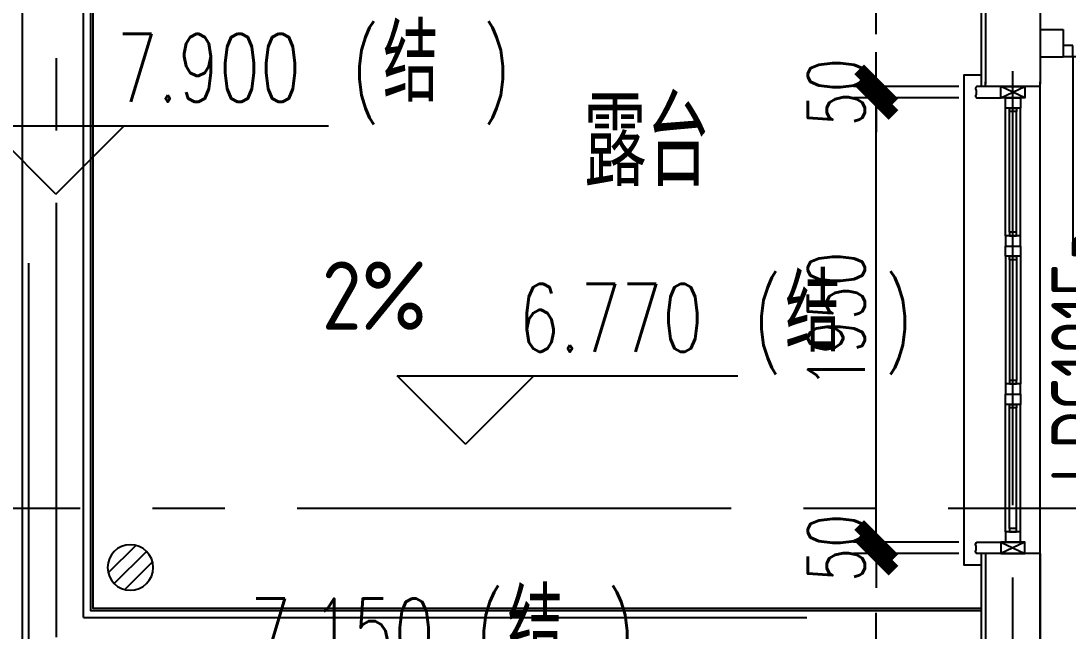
# Model space of a CAD drawing. Extents: x 296441 to 853063, y 459050 to 1117990.
# Drawn here: x 621743 to 626340, y 571787 to 574465 of the extents above; entities that cross this region are included whole.
import ezdxf

# ---------------------------------------------------------------- set-up
doc = ezdxf.new("R2010")
doc.units = 0
doc.header["$LTSCALE"] = 1000
for name, pattern in [('14-GRID$0$CENTER2', [28.575, 19.05, -3.175, 3.175, -3.175]), ('E2-E3-FL03$0$E1-FL03$0$HIDDEN', [0.375, 0.25, -0.125]), ('E2-E3-FL03$0$E1-FL03$0$HIDDEN2', [4.7625, 3.175, -1.5875])]:
    doc.linetypes.add(name, pattern=pattern)
for name, color, linetype in [('14-GRID$0$G-GRID', 9, '14-GRID$0$CENTER2'), ('C01-RISR-FL01-P$0$P-WSTW-EQPM', 4, 'Continuous'), ('DIM_ELEV', 3, 'Continuous'), ('DIM_SYMB', 3, 'Continuous'), ('DZ-TEXT-FL01$0$A-ROOM-IDEN', 4, 'Continuous'), ('E-TEXT-BS01-MI-14$0$A-WIND-IDEN', 33, 'Continuous'), ('E2-E3-FL03$0$A-WALL', 1, 'Continuous'), ('E2-E3-FL03$0$E1-FL03$0$A-DOOR-IDEN', 115, 'Continuous'), ('E2-E3-FL03$0$E1-FL03$0$A-OVLK', 140, 'Continuous'), ('E2-E3-FL03$0$E1-FL03$0$A-SECT-WIND', 155, 'Continuous'), ('E2-E3-FL03$0$E1-FL03$0$A-SECT-WOOD', 17, 'Continuous'), ('E2-E3-FL03$0$E1-FL03$0$A-SLAB-OTLN', 144, 'E2-E3-FL03$0$E1-FL03$0$HIDDEN'), ('E2-E3-FL03$0$E1-FL03$0$A-WALL', 1, 'Continuous'), ('E2-E3-FL03$0$E1-FL03$0$A-WALL-FNSH', 6, 'Continuous'), ('E2-E3-FL03$0$E1-FL03$0$A-WALL-INTR', 51, 'E2-E3-FL03$0$E1-FL03$0$HIDDEN2'), ('E2-E3-FL03$0$E1-FL03$0$G-XREF', 2, 'Continuous'), ('E2-E3-FL03$0$menchuangtao1$0$A-DETL-STONE', 42, 'Continuous'), ('E2-E3-FL03$0$menchuangtao1$0$A-WALL', 1, 'Continuous'), ('E2-E3-FL03$0$menchuangtao1$0$A_CUR_FRAME', 112, 'Continuous'), ('E_OTHER', 7, 'Continuous'), ('PUB_TEXT', 7, 'Continuous'), ('ZT1_Dim---标注---PM、LM、DY、JD', 252, 'Continuous')]:
    doc.layers.add(name, color=color, linetype=linetype)
doc.styles.add('_TCH_DIM', font='SIMPLEX', dxfattribs={"bigfont": 'GBCBIG'})
doc.styles.add('C01-RISR-FL01-P$0$hz', font='simplex', dxfattribs={"width": 0.7, "bigfont": 'hztxt'})
doc.styles.add('E2-E3-FL03$0$E1-FL03$0$Standard', font='')
doc.styles.get("Standard").update_dxf_attribs({"font": 'gbenor.shx', "bigfont": 'gbcbig.shx'})
doc.styles.add('ZT-DIMSTYLE', font='ROMANS.shx', dxfattribs={"width": 0.7, "bigfont": 'CHINESE.shx'})
doc.styles.get('E2-E3-FL03$0$E1-FL03$0$Standard').set_extended_font_data('SimSun')
doc.dimstyles.new('ZT-DIM100', dxfattribs={"dimscale": 100, "dimtxt": 2.5, "dimasz": 1.5, "dimexe": 1, "dimexo": 1, "dimgap": 0.5, "dimtad": 1, "dimdec": 0, "dimdsep": 46, "dimtxsty": 'ZT-DIMSTYLE', "dimblk": 'ARCHTICK', "dimcen": 2.5, "dimclrd": 175, "dimclre": 175, "dimclrt": 7, "dimazin": 2, "dimtfac": 1, "dimtix": 1, "dimtmove": 2, "dimatfit": 3, "dimfxl": 0, "dimarcsym": 0})

# ---------------------------------------------------------------- blocks, each defined once
blk = doc.blocks.new('E2-E3-FL03$0$menchuangtao1')
at = {"layer": 'E2-E3-FL03$0$menchuangtao1$0$A-DETL-STONE'}
blk.add_lwpolyline([(-10, -52.5), (-10, -159.2, -0.471625), (-15, -162.1, -0.528396), (-19.5, -164.7, 0.241692), (-50.5, -164.7, -0.528396), (-55, -162.1, -0.471625), (-60, -159.2), (-60, -52.5)], format="xyb", close=True, dxfattribs=at)
at = {"layer": 'E2-E3-FL03$0$menchuangtao1$0$A-WALL'}
for p, q in [((-10, 120), (-10, -120)), ((-10, 120), (10, 120)), ((-10, -120), (10, -120))]:
    blk.add_line(p, q, dxfattribs=at)
at = {"layer": 'E2-E3-FL03$0$menchuangtao1$0$A_CUR_FRAME'}
for p, q in [((-60, -52.5), (-10, 52.5)), ((-60, 52.5), (-10, -52.5))]:
    blk.add_line(p, q, dxfattribs=at)
blk.add_lwpolyline([(-10, -52.5), (-10, 52.5), (-60, 52.5), (-60, -52.5)], close=True, dxfattribs=at)
blk = doc.blocks.new('E2-E3-FL03$0$E1-FL03$0$G-PLAN-FL01$0$KM-900')
for p, q in [((0, -40), (0, 0)), ((47.4, -40), (47.4, 0)), ((47.4, -40), (0, -40)), ((47.4, -80), (47.4, -40)), ((862.7, -80), (862.7, -40)), ((0, -812.6), (0, -852.6)), ((47.4, -812.6), (0, -812.6)), ((47.4, -812.6), (47.4, -852.6))]:
    blk.add_line(p, q)
at = {"linetype": 'E2-E3-FL03$0$E1-FL03$0$HIDDEN2'}
for p, q in [((47.4, -40), (862.7, -40)), ((47.4, -80), (862.7, -80))]:
    blk.add_line(p, q, dxfattribs=at)
blk.add_arc((47.4, 7.4), 820, 270, 353.8837, dxfattribs=at)
blk = doc.blocks.new('*U429')
at = {"layer": 'E2-E3-FL03$0$E1-FL03$0$A-SECT-WIND'}
for p, q in [((45, 32.5), (605, 32.5)), ((60, 15), (590, 15)), ((45, -32.5), (605, -32.5)), ((60, -15), (590, -15))]:
    blk.add_line(p, q, dxfattribs=at)
at = {"layer": 'E2-E3-FL03$0$E1-FL03$0$A-SECT-WOOD'}
for points in [[(0, 32.5), (45, 32.5), (45, -32.5), (0, -32.5)], [(60, 15), (60, -15), (45, -15), (45, 15)], [(590, 15), (590, -15), (605, -15), (605, 15)], [(650, 32.5), (605, 32.5), (605, -32.5), (650, -32.5)]]:
    blk.add_lwpolyline(points, close=True, dxfattribs=at)
blk = doc.blocks.new('C01-RISR-FL01-P$0$$PS001_0')
for p, q in [((-0.485, -0.123), (0.123, 0.485)), ((-0.354, -0.354), (0.354, 0.354)), ((-0.118, -0.486), (0.486, 0.118))]:
    blk.add_line(p, q)
blk.add_circle((0, 0), 0.5)
at = {"style": 'C01-RISR-FL01-P$0$hz', "width": 0.7, "flags": 1}
for tag, p in [('UNIT', (0, 0)), ('SPEC', (0, -0.002)), ('WHAT', (0, -0.003))]:
    blk.add_attdef(tag, p, '', height=0.001, dxfattribs=at)
blk = doc.blocks.new('555Y')
at = {"layer": 'E2-E3-FL03$0$A-WALL'}
blk.add_line((663923.9, 87293.4), (663923.9, 90223.4), dxfattribs=at)
at = {"layer": 'E2-E3-FL03$0$E1-FL03$0$A-OVLK'}
blk.add_line((663923.9, 90213.4), (663923.9, 92283.4), dxfattribs=at)
for points in [[(660663.9, 98073.4), (659453.9, 98073.4), (659453.9, 89673.4), (663663.9, 89673.4)], [(660663.9, 97773.4), (659753.9, 97773.4), (659753.9, 89973.4), (663663.9, 89973.4)], [(660663.9, 97763.4), (659763.9, 97763.4), (659763.9, 89983.4), (663663.9, 89983.4)], [(663663.9, 92323.4), (663588.9, 92323.4), (663588.9, 90173.4), (663663.9, 90173.4)]]:
    blk.add_lwpolyline(points, dxfattribs=at)
at = {"layer": 'E2-E3-FL03$0$E1-FL03$0$A-SLAB-OTLN', "linetype": 'E2-E3-FL03$0$E1-FL03$0$HIDDEN2'}
for p, q in [((659483.9, 88323.4), (659483.9, 100623.4)), ((659723.9, 89943.4), (659723.9, 97803.4)), ((659723.9, 89943.4), (663663.9, 89943.4))]:
    blk.add_line(p, q, dxfattribs=at)
at = {"layer": 'E2-E3-FL03$0$E1-FL03$0$A-WALL'}
for p, q in [((663923.9, 93843.4), (663923.9, 92283.4)), ((663683.9, 93603.4), (663683.9, 92283.4)), ((663683.9, 90213.4), (663683.9, 87833.4)), ((663923.9, 90213.4), (663923.9, 87833.4))]:
    blk.add_line(p, q, dxfattribs=at)
at = {"layer": 'E2-E3-FL03$0$E1-FL03$0$A-WALL-FNSH'}
for p, q in [((663663.9, 93523.4), (663663.9, 92273.4)), ((663663.9, 90223.4), (663663.9, 87833.4))]:
    blk.add_line(p, q, dxfattribs=at)
at = {"layer": 'E2-E3-FL03$0$E1-FL03$0$A-WALL-INTR'}
for p, q in [((663923.9, 92523.4), (664023.9, 92523.4)), ((664023.9, 92523.4), (664023.9, 92403.4)), ((663923.9, 92403.4), (664023.9, 92403.4))]:
    blk.add_line(p, q, dxfattribs=at)
at = {"layer": 'C01-RISR-FL01-P$0$P-WSTW-EQPM', "xscale": -200, "yscale": 200, "zscale": 200, "rotation": 270}
blk.add_blockref('C01-RISR-FL01-P$0$$PS001_0', (659929.3, 90162.4), dxfattribs=at)
at = {"layer": 'E2-E3-FL03$0$E1-FL03$0$A-DOOR-IDEN', "extrusion": (0, 0, -1), "xscale": 1.055555555503815, "yscale": 1.055555555503815, "zscale": -1.055555555503815, "rotation": 270}
blk.add_blockref('E2-E3-FL03$0$E1-FL03$0$G-PLAN-FL01$0$KM-900', (-664023.9, 92453.4), dxfattribs=at)
at = {"layer": 'E2-E3-FL03$0$E1-FL03$0$G-XREF', "extrusion": (0, 0, -1), "zscale": -1, "rotation": 90}
for name, p in [('E2-E3-FL03$0$menchuangtao1', (-663803.9, 92283.4)), ('*U429', (-663803.9, 91573.4)), ('*U429', (-663803.9, 90273.4))]:
    blk.add_blockref(name, p, dxfattribs=at)
at = {"layer": 'E2-E3-FL03$0$E1-FL03$0$G-XREF', "rotation": 270}
for name, p in [('*U429', (663803.9, 91573.4)), ('E2-E3-FL03$0$menchuangtao1', (663803.9, 90213.4))]:
    blk.add_blockref(name, p, dxfattribs=at)
at = {"style": 'E2-E3-FL03$0$E1-FL03$0$Standard', "text_generation_flag": 4, "flags": 9}
for tag in ['XSIZE', 'YSIZE']:
    blk.add_attdef(tag, (662673.9, 95823.4, 0), '', height=0.5, rotation=90, dxfattribs=at)
blk = doc.blocks.new('GG34')
at = {"layer": 'DIM_ELEV'}
for p, q in [((822341.4, 416370.8), (822041.4, 416670.8)), ((822041.4, 416670.8), (823537.4, 416670.8)), ((822341.4, 416370.8), (822641.4, 416670.8)), ((824138.8, 415273.6), (823838.8, 415573.6)), ((823838.8, 415573.6), (825334.8, 415573.6)), ((824138.8, 415273.6), (824438.8, 415573.6))]:
    blk.add_line(p, q, dxfattribs=at)
at = {"layer": 'DIM_SYMB'}
blk.add_lwpolyline([(823637.1, 415709.9, 0, 0, 0), (823146, 415198.1, 80, 0, 0), (822938.2, 414981.7, 0, 0, 0)], format="xyseb", dxfattribs=at)
at = {"layer": 'DZ-TEXT-FL01$0$A-ROOM-IDEN'}
blk.add_text('露台', height=385.82, dxfattribs=at).set_placement((824657.3, 416405.5))
at = {"layer": 'E-TEXT-BS01-MI-14$0$A-WIND-IDEN', "color": 2, "width": 0.8}
blk.add_text('LPC1915a', height=300, rotation=90, dxfattribs=at).set_placement((827011, 415103.6))
at = {"layer": 'PUB_TEXT', "style": '_TCH_DIM', "width": 0.705882}
for s, p in [('(', (823637.4, 416775.8)), (')', (824213.1, 416775.8)), ('7.900', (822607.4, 416775.8)), ('(', (825403, 415678.6)), (')', (825978.7, 415678.6)), ('6.770', (824373, 415678.6)), ('(', (824183.6, 414297.8)), (')', (824759.4, 414297.8)), ('7.150', (823193.6, 414297.8))]:
    blk.add_text(s, height=297.5, dxfattribs=at).set_placement(p)
at = {"layer": 'PUB_TEXT', "style": '_TCH_DIM'}
for p in [(823777.4, 416775.8), (825543, 415678.6), (824323.6, 414297.8)]:
    blk.add_text('结', height=337.6, dxfattribs=at).set_placement(p)
at = {"layer": 'PUB_TEXT'}
blk.add_text('2%', height=300, dxfattribs=at).set_placement((823508.7, 415774.8))
blk = doc.blocks.new('_ArchTick')
at = {"color": 0, "linetype": 'ByBlock', "const_width": 0.4}
blk.add_lwpolyline([(-0.5, -0.5), (0.5, 0.5)], dxfattribs=at)
blk = doc.blocks.new('*D1225')
at = {"layer": 'Defpoints', "color": 0, "ltscale": 1000, "transparency": 16777216}
for p in [(625498.5, 574177.2), (625961.5, 574177.2, 0), (625961.5, 574127.2, 0)]:
    blk.add_point(p, dxfattribs=at)
at = {"layer": 'ZT1_Dim---标注---PM、LM、DY、JD', "color": 175, "linetype": 'ByBlock', "lineweight": -2, "ltscale": 1000, "transparency": 16777216}
for p, q in [((625498.5, 574177.2), (625498.5, 574327.2)), ((625861.5, 574177.2), (625398.5, 574177.2)), ((625498.5, 574127.2), (625498.5, 574177.2)), ((625861.5, 574127.2), (625398.5, 574127.2)), ((625498.5, 574127.2), (625498.5, 573977.2))]:
    blk.add_line(p, q, dxfattribs=at)
at = {"layer": 'ZT1_Dim---标注---PM、LM、DY、JD', "color": 175, "lineweight": -2, "ltscale": 1000, "transparency": 16777216, "xscale": 150, "yscale": 150, "zscale": 150}
for p, rotation in [((625498.5, 574177.2), 270), ((625498.5, 574127.2), 90)]:
    blk.add_blockref('_ArchTick', p, dxfattribs=dict(at, rotation=rotation))
at = {"layer": 'ZT1_Dim---标注---PM、LM、DY、JD', "color": 7, "ltscale": 1000, "transparency": 16777216, "insert": (625323.5, 574152.2), "char_height": 250, "attachment_point": 5, "rotation": 90, "style": 'ZT-DIMSTYLE'}
blk.add_mtext('50', dxfattribs=at)
blk = doc.blocks.new('*D1226')
at = {"layer": 'Defpoints', "color": 0, "ltscale": 1000, "transparency": 16777216}
for p in [(625498.5, 574127.2), (625961.5, 574127.2, 0), (625961.5, 572177.2)]:
    blk.add_point(p, dxfattribs=at)
at = {"layer": 'ZT1_Dim---标注---PM、LM、DY、JD', "color": 175, "linetype": 'ByBlock', "lineweight": -2, "ltscale": 1000, "transparency": 16777216}
for p, q in [((625861.5, 574127.2), (625398.5, 574127.2)), ((625498.5, 572177.2), (625498.5, 574127.2)), ((625861.5, 572177.2), (625398.5, 572177.2))]:
    blk.add_line(p, q, dxfattribs=at)
at = {"layer": 'ZT1_Dim---标注---PM、LM、DY、JD', "color": 175, "lineweight": -2, "ltscale": 1000, "transparency": 16777216, "xscale": 150, "yscale": 150, "zscale": 150}
for p, rotation in [((625498.5, 574127.2), 90), ((625498.5, 572177.2), 270)]:
    blk.add_blockref('_ArchTick', p, dxfattribs=dict(at, rotation=rotation))
at = {"layer": 'ZT1_Dim---标注---PM、LM、DY、JD', "color": 7, "ltscale": 1000, "transparency": 16777216, "insert": (625323.5, 573152.2), "char_height": 250, "attachment_point": 5, "rotation": 90, "style": 'ZT-DIMSTYLE'}
blk.add_mtext('1950', dxfattribs=at)
blk = doc.blocks.new('*D1227')
at = {"layer": 'Defpoints', "color": 0, "ltscale": 1000, "transparency": 16777216}
for p in [(625498.5, 572177.2), (625961.5, 572177.2), (625961.5, 572127.2)]:
    blk.add_point(p, dxfattribs=at)
at = {"layer": 'ZT1_Dim---标注---PM、LM、DY、JD', "color": 175, "linetype": 'ByBlock', "lineweight": -2, "ltscale": 1000, "transparency": 16777216}
for p, q in [((625498.5, 572177.2), (625498.5, 572327.2)), ((625861.5, 572177.2), (625398.5, 572177.2)), ((625498.5, 572127.2), (625498.5, 572177.2)), ((625861.5, 572127.2), (625398.5, 572127.2)), ((625498.5, 572127.2), (625498.5, 571977.2))]:
    blk.add_line(p, q, dxfattribs=at)
at = {"layer": 'ZT1_Dim---标注---PM、LM、DY、JD', "color": 175, "lineweight": -2, "ltscale": 1000, "transparency": 16777216, "xscale": 150, "yscale": 150, "zscale": 150}
for p, rotation in [((625498.5, 572177.2), 270), ((625498.5, 572127.2), 90)]:
    blk.add_blockref('_ArchTick', p, dxfattribs=dict(at, rotation=rotation))
at = {"layer": 'ZT1_Dim---标注---PM、LM、DY、JD', "color": 7, "ltscale": 1000, "transparency": 16777216, "insert": (625323.5, 572152.2), "char_height": 250, "attachment_point": 5, "rotation": 90, "style": 'ZT-DIMSTYLE'}
blk.add_mtext('50', dxfattribs=at)

msp = doc.modelspace()

# ---------------------------------------------------------------- linework, layer by layer
at = {"layer": '14-GRID$0$G-GRID', "color": 8, "ltscale": 0.1}
for p, q in [((625498.5, 569327.2), (625498.5, 591527.2)), ((621898.5, 590811), (621898.5, 558052.5)), ((626098.5, 558052.5), (626098.5, 590811)), ((620098.5, 572327.2), (674432.5, 572327.2))]:
    msp.add_line(p, q, dxfattribs=at)

# ---------------------------------------------------------------- block references
at = {"layer": 'E_OTHER'}
for name, p in [('GG34', (-200444.3, 157334.5, 0)), ('555Y', (-37705.4, 481903.8))]:
    msp.add_blockref(name, p, dxfattribs=at)

# ---------------------------------------------------------------- dimensions: what is measured, and where the dimension line sits
at = {"layer": 'ZT1_Dim---标注---PM、LM、DY、JD', "ltscale": 1000}
for base, p1, p2, picture, middle in [((625498.5, 574177.2, 0), (625961.5, 574127.2), (625961.5, 574177.2), '*D1225', (625323.5, 574152.2, 0)), ((625498.5, 574127.2, 0), (625961.5, 572177.2, 0), (625961.5, 574127.2), '*D1226', (625323.5, 573152.2, 0)), ((625498.5, 572177.2, 0), (625961.5, 572127.2, 0), (625961.5, 572177.2, 0), '*D1227', (625323.5, 572152.2, 0))]:
    dim = msp.add_linear_dim(base=base, p1=p1, p2=p2, angle=90, dimstyle='ZT-DIM100', dxfattribs=at)
    dim.commit()
    dim.dimension.update_dxf_attribs({"geometry": picture, "text_midpoint": middle})

doc.saveas('drawing.dxf')
